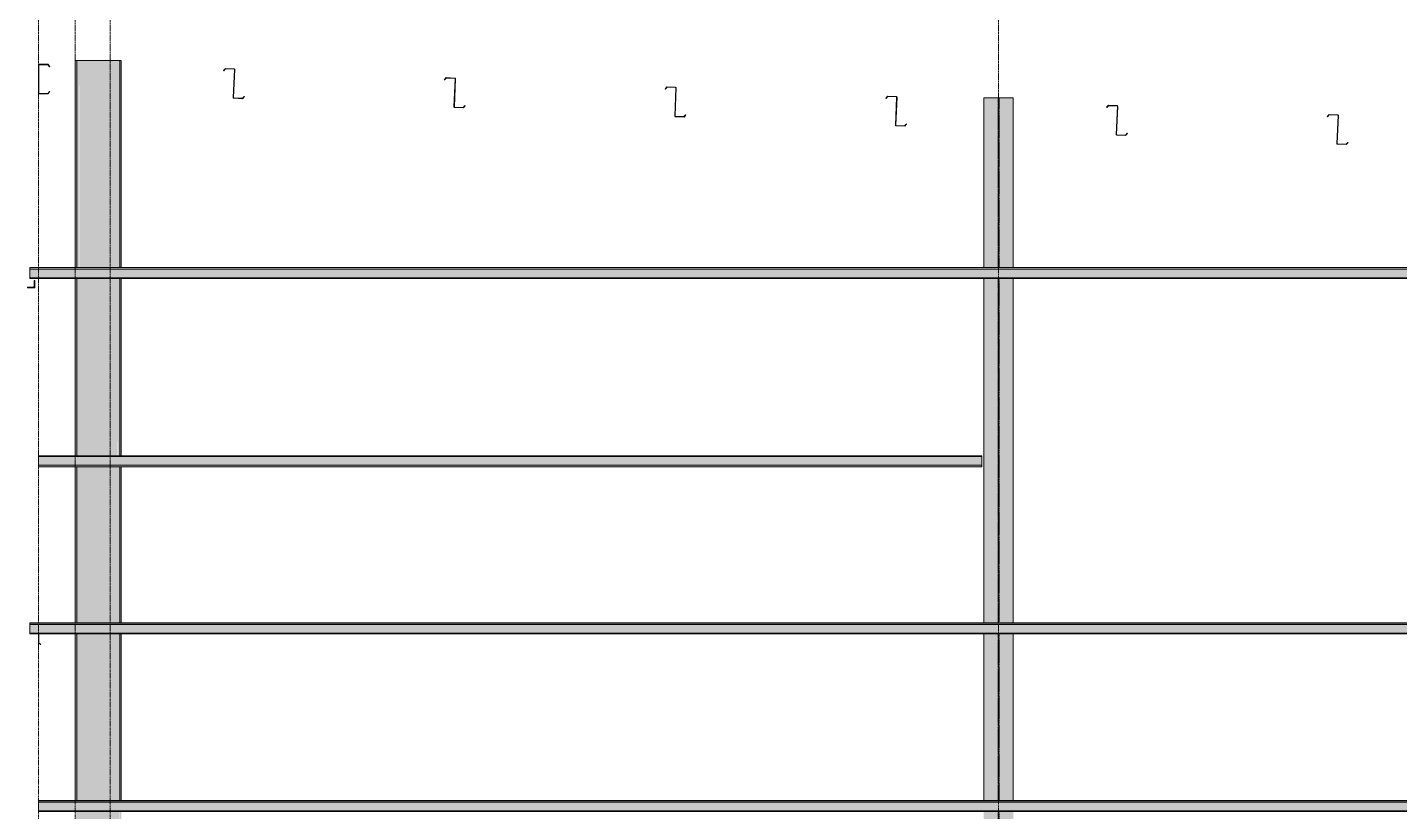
# Model space of a CAD drawing. Header units: inches. Extents: x 21954 to 47768, y -132 to 769.
# Drawn here: x 42616.6 to 42989.3, y 193.2 to 406.1 of the extents above; entities that cross this region are included whole.
import ezdxf

# ---------------------------------------------------------------- set-up
doc = ezdxf.new("R2010")
doc.units = ezdxf.units.IN
doc.header["$MEASUREMENT"] = 0
doc.linetypes.add('Grid Line 1_2_', pattern=[0.875, 0.5, -0.125, 0.125, -0.125])
doc.linetypes.add('Hidden 1_8_', pattern=[0.1875, 0.125, -0.0625])
for name, color, linetype, lineweight in [('S-BEAM', 12, 'Continuous', 9), ('S-COLS', 52, 'Continuous', 9), ('S-GRID', 1, 'Continuous', 9)]:
    doc.layers.add(name, color=color, linetype=linetype, lineweight=lineweight)
pattern_1 = [(45, (22044.686, 94.936), (-23.7588, 23.7588), []), (45, (22044.686, 130.936), (-23.7588, 23.7588), [])]

# ---------------------------------------------------------------- blocks, each defined once
blk = doc.blocks.new('W-Wide Flange-Column - B1-C-1166467-Structural - Elevation - West - Fieldhouse')
at = {"layer": 'S-COLS', "linetype": 'Hidden 1_8_'}
for p, q in [((21384.9, 340.98), (21384.9, 387.04)), ((21385.21, 387.04), (21385.21, 340.98)), ((21384.9, 244.48), (21384.9, 337.95)), ((21385.21, 337.95), (21385.21, 244.48)), ((21384.9, 196.23), (21384.9, 241.45)), ((21385.21, 241.45), (21385.21, 196.23)), ((21384.9, 176.47), (21384.9, 193.2)), ((21385.21, 193.2), (21385.21, 176.47)), ((21384.9, 148.48), (21384.9, 150.34)), ((21385.21, 150.34), (21385.21, 148.48)), ((21384.9, 100.05), (21384.9, 144.95)), ((21385.21, 144.95), (21385.21, 100.05)), ((21384.9, 0), (21384.9, 96.52)), ((21385.21, 96.52), (21385.21, 51.3)), ((21385.21, 47.77), (21385.21, 0))]:
    blk.add_line(p, q, dxfattribs=at)
blk = doc.blocks.new('Girt_C - 8_D-1162512-Structural - Elevation - West - Fieldhouse')
at = {"layer": 'S-BEAM'}
h = blk.add_hatch(color=256, dxfattribs=at)
h.paths.add_polyline_path([(21124.49, 388.12), (21126.86, 388.12), (21126.81, 388.23), (21124.49, 388.23)], flags=0)
h.paths.add_polyline_path([(21127.26, 395.48), (21127.34, 395.55), (21126.86, 396.12), (21126.81, 396.01)], flags=0)
for p, q in [((21124.3, 395.93), (21124.3, 388.31)), ((21124.41, 388.31), (21124.41, 395.93)), ((21126.86, 396.12), (21124.49, 396.12)), ((21124.49, 396.01), (21126.81, 396.01)), ((21126.81, 396.01), (21127.26, 395.48)), ((21127.34, 395.55), (21126.86, 396.12)), ((21127.26, 395.48), (21127.34, 395.55)), ((21126.81, 388.23), (21124.49, 388.23)), ((21124.49, 388.12), (21126.86, 388.12)), ((21127.26, 388.77), (21126.81, 388.23)), ((21126.86, 388.12), (21127.34, 388.7)), ((21127.34, 388.7), (21127.26, 388.77))]:
    blk.add_line(p, q, dxfattribs=at)
for centre, radius, start, end in [((21124.49, 395.93), 0.188, 90, 180), ((21124.49, 395.93), 0.0782, 92.1227, 180), ((21124.49, 388.31), 0.188, 180, 270), ((21124.49, 388.31), 0.0782, 180, 266.9576)]:
    blk.add_arc(centre, radius, start, end, dxfattribs=at)
blk = doc.blocks.new('Girt_Z - 10_D-1178830-Structural - Elevation - West - Fieldhouse')
at = {"layer": 'S-BEAM'}
for points in [[(21124.3, 287.3), (21380.55, 287.3), (21380.55, 289.62), (21124.3, 289.62)], [(21124.3, 286.85), (21380.55, 286.85), (21380.55, 287.3), (21124.3, 287.3)]]:
    blk.add_hatch(color=256, dxfattribs=at).paths.add_polyline_path(points, flags=0)
at = {"layer": 'S-BEAM', "lineweight": 15}
for p, q in [((21124.3, 289.8), (21124.3, 289.7)), ((21380.55, 289.8), (21124.3, 289.8)), ((21124.3, 289.7), (21380.55, 289.7)), ((21380.55, 289.7), (21380.55, 289.8))]:
    blk.add_line(p, q, dxfattribs=at)
at = {"layer": 'S-BEAM'}
for p, q in [((21124.3, 289.62), (21124.3, 289.7)), ((21124.3, 287.3), (21124.3, 289.62)), ((21124.3, 289.62), (21380.55, 289.62)), ((21124.3, 286.85), (21124.3, 287.3)), ((21124.3, 287.3), (21380.55, 287.3)), ((21380.55, 289.7), (21380.55, 289.62)), ((21380.55, 289.62), (21380.55, 287.3)), ((21380.55, 287.3), (21380.55, 286.85)), ((21124.3, 286.77), (21124.3, 286.85)), ((21124.3, 286.85), (21380.55, 286.85)), ((21124.3, 286.77), (21380.55, 286.77)), ((21380.55, 286.85), (21380.55, 286.77))]:
    blk.add_line(p, q, dxfattribs=at)
blk = doc.blocks.new('Girt_Z - 8_D-943826-Structural - Elevation - West - Fieldhouse')
at = {"layer": 'S-BEAM', "lineweight": 15}
for p, q in [((21175.08, 395), (21174.57, 394.44)), ((21174.57, 394.44), (21174.65, 394.37)), ((21174.65, 394.37), (21175.13, 394.88)), ((21177.44, 394.9), (21175.08, 395)), ((21175.13, 394.88), (21177.44, 394.79)), ((21177.51, 394.71), (21177.2, 387.09)), ((21177.31, 387.08), (21177.62, 394.7)), ((21179.7, 386.91), (21177.38, 387)), ((21177.38, 386.89), (21179.74, 386.79)), ((21180.17, 387.42), (21179.7, 386.91)), ((21179.74, 386.79), (21180.25, 387.35)), ((21180.25, 387.35), (21180.17, 387.42))]:
    blk.add_line(p, q, dxfattribs=at)
for centre, radius, start, end in [((21177.44, 394.71), 0.187, 357.6141, 87.6141), ((21177.44, 394.71), 0.0782, 357.6141, 85.4913), ((21177.38, 387.08), 0.188, 177.6141, 267.6141), ((21177.38, 387.08), 0.0782, 177.6141, 264.5717)]:
    blk.add_arc(centre, radius, start, end, dxfattribs=at)
blk = doc.blocks.new('Girt_Z - 8_D-V56-Structural - Elevation - West - Fieldhouse')
at = {"layer": 'S-BEAM', "lineweight": 15}
for p, q in [((21235.03, 392.5), (21234.52, 391.94)), ((21234.52, 391.94), (21234.6, 391.87)), ((21234.6, 391.87), (21235.07, 392.39)), ((21237.39, 392.4), (21235.03, 392.5)), ((21235.07, 392.39), (21237.39, 392.29)), ((21237.46, 392.21), (21237.15, 384.59)), ((21237.25, 384.59), (21237.57, 392.2)), ((21237.32, 384.4), (21239.69, 384.3)), ((21239.64, 384.41), (21237.33, 384.51)), ((21240.11, 384.92), (21239.64, 384.41)), ((21239.69, 384.3), (21240.2, 384.85)), ((21240.2, 384.85), (21240.11, 384.92))]:
    blk.add_line(p, q, dxfattribs=at)
for centre, radius, start, end in [((21237.38, 392.21), 0.187, 357.6141, 87.6141), ((21237.38, 392.21), 0.0782, 357.6141, 85.4913), ((21237.33, 384.58), 0.188, 177.6141, 267.6141), ((21237.33, 384.58), 0.0782, 177.6141, 264.5717)]:
    blk.add_arc(centre, radius, start, end, dxfattribs=at)
blk = doc.blocks.new('Girt_Z - 8_D-V57-Structural - Elevation - West - Fieldhouse')
at = {"layer": 'S-BEAM'}
h = blk.add_hatch(dxfattribs=at)
h.set_pattern_fill('FP_7', color=256, style=0, pattern_type=2)
h.set_pattern_definition(pattern_1)
h.paths.add_polyline_path([(21299.64, 381.8), (21299.59, 381.91), (21297.27, 381.9)], flags=0)
h.paths.add_polyline_path([(21294.55, 389.37), (21295.02, 389.89), (21294.98, 390), (21294.47, 389.45)], flags=0)
at = {"layer": 'S-BEAM', "lineweight": 15}
for p, q in [((21294.98, 390), (21294.47, 389.45)), ((21294.47, 389.45), (21294.55, 389.37)), ((21294.55, 389.37), (21295.02, 389.89)), ((21297.34, 389.9), (21294.98, 390)), ((21295.02, 389.89), (21297.34, 389.79)), ((21297.41, 389.71), (21297.09, 382.09)), ((21297.2, 382.09), (21297.52, 389.71)), ((21299.59, 381.91), (21297.27, 382.01)), ((21297.27, 381.9), (21299.64, 381.8)), ((21300.06, 382.43), (21299.59, 381.91)), ((21299.64, 381.8), (21300.14, 382.35)), ((21300.14, 382.35), (21300.06, 382.43))]:
    blk.add_line(p, q, dxfattribs=at)
for centre, radius, start, end in [((21297.33, 389.71), 0.187, 357.6141, 87.6141), ((21297.33, 389.71), 0.0782, 357.6141, 85.4913), ((21297.28, 382.09), 0.188, 177.6141, 267.6141), ((21297.28, 382.09), 0.0782, 177.6141, 264.5717)]:
    blk.add_arc(centre, radius, start, end, dxfattribs=at)
blk = doc.blocks.new('Girt_Z - 8_D-V58-Structural - Elevation - West - Fieldhouse')
at = {"layer": 'S-BEAM', "lineweight": 15}
for p, q in [((21354.92, 387.5), (21354.42, 386.95)), ((21354.42, 386.95), (21354.5, 386.87)), ((21354.5, 386.87), (21354.97, 387.39)), ((21357.29, 387.4), (21354.92, 387.5)), ((21354.97, 387.39), (21357.29, 387.29)), ((21357.36, 387.21), (21357.04, 379.6)), ((21357.15, 379.59), (21357.47, 387.21)), ((21359.54, 379.41), (21357.22, 379.51)), ((21357.22, 379.4), (21359.59, 379.3)), ((21360.01, 379.93), (21359.54, 379.41)), ((21359.59, 379.3), (21360.09, 379.86)), ((21360.09, 379.86), (21360.01, 379.93))]:
    blk.add_line(p, q, dxfattribs=at)
for centre, radius, start, end in [((21357.28, 387.22), 0.187, 357.6141, 87.6141), ((21357.28, 387.22), 0.0782, 357.6141, 85.4913), ((21357.23, 379.59), 0.188, 177.6141, 267.6141), ((21357.23, 379.59), 0.0782, 177.6141, 264.5717)]:
    blk.add_arc(centre, radius, start, end, dxfattribs=at)
blk = doc.blocks.new('Girt_Z - 8_D-V59-Structural - Elevation - West - Fieldhouse')
at = {"layer": 'S-BEAM', "lineweight": 15}
for p, q in [((21414.87, 385), (21414.37, 384.45)), ((21414.37, 384.45), (21414.45, 384.38)), ((21414.45, 384.38), (21414.92, 384.89)), ((21417.24, 384.91), (21414.87, 385)), ((21414.92, 384.89), (21417.23, 384.8)), ((21417.31, 384.72), (21416.99, 377.1)), ((21417.1, 377.09), (21417.42, 384.71)), ((21419.49, 376.91), (21417.17, 377.01)), ((21417.17, 376.9), (21419.53, 376.8)), ((21419.96, 377.43), (21419.49, 376.91)), ((21419.53, 376.8), (21420.04, 377.36)), ((21420.04, 377.36), (21419.96, 377.43))]:
    blk.add_line(p, q, dxfattribs=at)
for centre, radius, start, end in [((21417.23, 384.72), 0.0782, 357.6141, 85.4913), ((21417.23, 384.72), 0.187, 357.6141, 87.6141), ((21417.18, 377.09), 0.188, 177.6141, 267.6141), ((21417.18, 377.09), 0.0782, 177.6141, 264.5717)]:
    blk.add_arc(centre, radius, start, end, dxfattribs=at)
blk = doc.blocks.new('Girt_Z - 8_D-V60-Structural - Elevation - West - Fieldhouse')
at = {"layer": 'S-BEAM'}
h = blk.add_hatch(dxfattribs=at)
h.set_pattern_fill('FP_7', color=256, style=0, pattern_type=2)
h.set_pattern_definition(pattern_1)
h.paths.add_polyline_path([(21479.48, 374.31), (21479.44, 374.42), (21477.12, 374.4)], flags=0)
h.paths.add_polyline_path([(21474.39, 381.88), (21474.87, 382.4), (21474.82, 382.51), (21474.31, 381.95)], flags=0)
at = {"layer": 'S-BEAM', "lineweight": 15}
for p, q in [((21474.82, 382.51), (21474.31, 381.95)), ((21474.31, 381.95), (21474.39, 381.88)), ((21474.39, 381.88), (21474.87, 382.4)), ((21477.18, 382.41), (21474.82, 382.51)), ((21474.87, 382.4), (21477.18, 382.3)), ((21477.25, 382.22), (21476.94, 374.6)), ((21477.05, 374.59), (21477.36, 382.21)), ((21479.44, 374.42), (21477.12, 374.51)), ((21477.12, 374.4), (21479.48, 374.31)), ((21479.91, 374.93), (21479.44, 374.42)), ((21479.48, 374.31), (21479.99, 374.86)), ((21479.99, 374.86), (21479.91, 374.93))]:
    blk.add_line(p, q, dxfattribs=at)
for centre, radius, start, end in [((21477.18, 382.22), 0.187, 357.6141, 87.6141), ((21477.18, 382.22), 0.0782, 357.6141, 85.4913), ((21477.12, 374.59), 0.188, 177.6141, 267.6141), ((21477.12, 374.59), 0.0782, 177.6141, 264.5717)]:
    blk.add_arc(centre, radius, start, end, dxfattribs=at)
blk = doc.blocks.new('L-Angle - L2X2X3_16-1162514-Structural - Elevation - West - Fieldhouse')
at = {"layer": 'S-BEAM'}
h = blk.add_hatch(color=256, dxfattribs=at)
h.paths.add_polyline_path([(21121.3, 335.44), (21123.3, 335.44), (21122.93, 335.63), (21121.49, 335.63)], flags=0)
h.paths.add_polyline_path([(21123.3, 335.44), (21123.3, 337.44), (21123.12, 337.25), (21123.12, 335.81)], flags=0)
for p, q in [((21121.3, 335.44), (21123.3, 335.44)), ((21122.93, 335.63), (21121.49, 335.63)), ((21123.12, 337.25), (21123.12, 335.81)), ((21123.3, 335.44), (21123.3, 337.44))]:
    blk.add_line(p, q, dxfattribs=at)
for centre, start, end in [((21121.49, 335.44), 90, 180), ((21122.93, 335.81), 270, 0), ((21123.3, 337.25), 90, 180)]:
    blk.add_arc(centre, 0.188, start, end, dxfattribs=at)
blk = doc.blocks.new('Girt_Z - 10_D-V75-Structural - Elevation - West - Fieldhouse')
at = {"layer": 'S-BEAM'}
blk.add_hatch(color=256, dxfattribs=at).paths.add_polyline_path([(21124.88, 238.52), (21124.95, 238.6), (21124.41, 239.05), (21124.3, 239)], flags=0)
for p, q in [((21124.3, 241.37), (21124.3, 239)), ((21124.3, 239), (21124.88, 238.52)), ((21124.41, 239.05), (21124.41, 241.37)), ((21124.95, 238.6), (21124.41, 239.05)), ((21124.88, 238.52), (21124.95, 238.6))]:
    blk.add_line(p, q, dxfattribs=at)
for radius, start, end in [(0.187, 150, 180), (0.0782, 90, 177.8773)]:
    blk.add_arc((21124.49, 241.37), radius, start, end, dxfattribs=at)
blk = doc.blocks.new('Girt_Z - 10_D-1179058-Structural - Elevation - West - Fieldhouse')
at = {"layer": 'S-BEAM'}
h = blk.add_hatch(color=256, dxfattribs=at)
h.paths.add_polyline_path([(21871.92, 195.7), (22359.55, 195.75), (22360.03, 196.15), (21124.3, 196.15), (21124.3, 195.7), (21852.55, 195.7)], flags=0)
h.paths.add_polyline_path([(22360.13, 195.7), (22369.55, 195.7), (22369.55, 196.15), (22360.13, 196.09), (22359.66, 195.7)], flags=0)
h = blk.add_hatch(color=256, dxfattribs=at)
h.paths.add_polyline_path([(21124.3, 193.38), (22359.55, 193.38), (22359.55, 195.7), (21124.3, 195.7)], flags=0)
h.paths.add_polyline_path([(22359.66, 193.38), (22369.55, 193.38), (22369.55, 195.7), (22359.66, 195.7), (22359.66, 193.38)], flags=0)
for p, q in [((21124.3, 196.15), (21124.3, 196.23)), ((22369.55, 196.23), (21124.3, 196.23)), ((21124.3, 195.7), (21124.3, 196.15)), ((22360.03, 196.15), (21124.3, 196.15)), ((21124.3, 193.38), (21124.3, 195.7)), ((22359.55, 195.7), (21124.3, 195.7)), ((21124.3, 193.3), (21124.3, 193.38)), ((22369.55, 193.38), (21124.3, 193.38))]:
    blk.add_line(p, q, dxfattribs=at)
at = {"layer": 'S-BEAM', "lineweight": 15}
for p, q in [((21124.3, 193.3), (21124.3, 193.2)), ((22369.55, 193.3), (21124.3, 193.3)), ((21124.3, 193.2), (22369.55, 193.2))]:
    blk.add_line(p, q, dxfattribs=at)
blk = doc.blocks.new('Girt_Z - 10_D-1181672-Structural - Elevation - West - Fieldhouse')
at = {"layer": 'S-BEAM'}
h = blk.add_hatch(color=256, dxfattribs=at)
h.paths.add_polyline_path([(21871.92, 243.95), (22359.55, 244), (22360.03, 244.4), (21121.93, 244.4), (21121.93, 243.95), (21833.19, 243.95)], flags=0)
h.paths.add_polyline_path([(22360.13, 243.95), (22369.55, 243.95), (22369.55, 244.4), (22360.13, 244.34), (22359.66, 243.95)], flags=0)
h = blk.add_hatch(color=256, dxfattribs=at)
h.paths.add_polyline_path([(22359.66, 241.63), (22369.55, 241.63), (22369.55, 243.95), (22359.66, 243.95), (22359.66, 241.63)], flags=0)
h.paths.add_polyline_path([(21871.92, 241.63), (22359.55, 241.63), (22359.55, 243.95), (21121.93, 243.95), (21121.93, 241.63), (21833.19, 241.63)], flags=0)
for p, q in [((21121.93, 244.4), (21121.93, 244.48)), ((22369.55, 244.48), (21121.93, 244.48)), ((21121.93, 243.95), (21121.93, 244.4)), ((22360.03, 244.4), (21121.93, 244.4)), ((21121.93, 241.63), (21121.93, 243.95)), ((22359.55, 243.95), (21121.93, 243.95)), ((21121.93, 241.55), (21121.93, 241.63)), ((22369.55, 241.63), (21121.93, 241.63))]:
    blk.add_line(p, q, dxfattribs=at)
at = {"layer": 'S-BEAM', "lineweight": 15}
for p, q in [((21121.93, 241.55), (21121.93, 241.45)), ((22369.55, 241.55), (21121.93, 241.55)), ((21121.93, 241.45), (22369.55, 241.45))]:
    blk.add_line(p, q, dxfattribs=at)
blk = doc.blocks.new('Girt_Z - 10_D-1181673-Structural - Elevation - West - Fieldhouse')
at = {"layer": 'S-BEAM'}
for points in [[(22104.32, 340.45), (22108.8, 340.45), (22108.8, 340.9), (21121.93, 340.9), (21121.93, 340.45), (21949.39, 340.45)], [(22104.32, 338.13), (22108.8, 338.13), (22108.8, 340.45), (21121.93, 340.45), (21121.93, 338.13), (21949.39, 338.13)]]:
    blk.add_hatch(color=256, dxfattribs=at).paths.add_polyline_path(points, flags=0)
for p, q in [((21121.93, 340.9), (21121.93, 340.98)), ((22108.8, 340.98), (21121.93, 340.98)), ((21121.93, 340.45), (21121.93, 340.9)), ((22108.8, 340.9), (21121.93, 340.9)), ((21121.93, 338.13), (21121.93, 340.45)), ((22108.8, 340.45), (21121.93, 340.45)), ((21121.93, 338.05), (21121.93, 338.13)), ((22108.8, 338.13), (21121.93, 338.13))]:
    blk.add_line(p, q, dxfattribs=at)
at = {"layer": 'S-BEAM', "lineweight": 15}
for p, q in [((21121.93, 338.05), (21121.93, 337.95)), ((22108.8, 338.05), (21121.93, 338.05)), ((21121.93, 337.95), (22108.8, 337.95))]:
    blk.add_line(p, q, dxfattribs=at)

msp = doc.modelspace()

# ---------------------------------------------------------------- hatches: boundary and pattern name
at = {"layer": 'S-COLS', "lineweight": 5}
h = msp.add_hatch(color=256, dxfattribs=at)
h.paths.add_polyline_path([(42630.05, 0), (42630.05, 48.27), (42629.61, 48.27), (42629.61, 0)], flags=0)
h.paths.add_polyline_path([(42629.61, 51.3), (42630.05, 51.3), (42630.05, 96.52), (42629.61, 96.52), (42629.61, 95.2)], flags=0)
h.paths.add_polyline_path([(42629.61, 100.05), (42630.05, 100.05), (42630.05, 144.77), (42629.61, 144.77), (42629.61, 132.71)], flags=0)
h.paths.add_polyline_path([(42629.61, 148.48), (42630.05, 148.48), (42630.05, 193.2), (42629.61, 193.2), (42629.61, 170.22)], flags=0)
h.paths.add_polyline_path([(42629.61, 196.23), (42630.05, 196.23), (42630.05, 241.45), (42629.61, 241.45)], flags=0)
h.paths.add_polyline_path([(42630.05, 244.48), (42630.05, 286.77), (42629.61, 286.77), (42629.61, 244.48)], flags=0)
h.paths.add_polyline_path([(42630.05, 289.8), (42630.05, 337.95), (42629.61, 337.95), (42629.61, 289.8)], flags=0)
h.paths.add_polyline_path([(42630.05, 340.98), (42630.05, 397.13), (42629.61, 397.13), (42629.61, 340.98)], flags=0)
h = msp.add_hatch(color=256, dxfattribs=at)
h.paths.add_polyline_path([(42630.74, 0), (42630.74, 48.27), (42630.05, 48.27), (42630.14, 0), (42630.56, 0)], flags=0)
h.paths.add_polyline_path([(42630.26, 51.3), (42630.74, 51.3), (42630.64, 96.52), (42630.05, 96.52), (42630.14, 51.3), (42630.25, 51.3)], flags=0)
h.paths.add_polyline_path([(42630.26, 100.05), (42630.74, 100.05), (42630.68, 144.77), (42630.05, 144.77), (42630.14, 100.05), (42630.25, 100.05)], flags=0)
h.paths.add_polyline_path([(42630.09, 148.48), (42630.74, 148.48), (42630.72, 193.2), (42630.05, 193.2), (42630.06, 148.48)], flags=0)
h.paths.add_polyline_path([(42630.72, 196.23), (42630.74, 196.23), (42630.71, 241.45), (42630.05, 241.45), (42630.14, 196.23), (42630.56, 196.23)], flags=0)
h.paths.add_polyline_path([(42630.28, 244.48), (42630.74, 244.48), (42630.67, 286.77), (42630.05, 286.77), (42630.14, 244.48), (42630.25, 244.48)], flags=0)
h.paths.add_polyline_path([(42630.26, 289.8), (42630.74, 289.8), (42630.74, 337.95), (42630.05, 337.95), (42630.14, 289.8), (42630.25, 289.8)], flags=0)
h.paths.add_polyline_path([(42630.26, 340.98), (42630.74, 340.98), (42630.74, 397.13), (42630.05, 397.13), (42630.14, 340.98), (42630.25, 340.98)], flags=0)
h = msp.add_hatch(color=256, dxfattribs=at)
h.paths.add_polyline_path([(42636.1, 0), (42636.1, 96.52), (42630.74, 96.52), (42630.74, 51.3), (42635.6, 51.2), (42635.6, 48.27), (42630.74, 48.27), (42630.74, 0)], flags=0)
h.paths.add_polyline_path([(42638.99, 0), (42640.99, 0), (42640.92, 96.52), (42638.99, 96.52), (42638.99, 20.18)], flags=0)
h.paths.add_polyline_path([(42640.99, 100.05), (42640.96, 144.95), (42639.11, 144.85), (42639.11, 144.77), (42630.74, 144.77), (42630.74, 100.05), (42640.92, 100.05)], flags=0)
h.paths.add_polyline_path([(42630.74, 148.48), (42640.99, 148.48), (42640.96, 150.34), (42636.11, 150.34), (42636.11, 151.85), (42637.85, 151.79), (42637.85, 151.71), (42638.23, 151.79), (42638.59, 152.12), (42638.72, 152.4), (42638.74, 152.6), (42638.65, 174.5), (42638.4, 174.81), (42638.05, 174.98), (42637.85, 175.01), (42636.11, 175.01), (42636.11, 176.47), (42640.99, 176.47), (42640.99, 193.2), (42630.74, 193.2), (42630.74, 170.22)], flags=0)
h.paths.add_polyline_path([(42640.38, 151.71), (42640.38, 151.85), (42640.99, 151.85), (42640.98, 175.01), (42639.99, 174.92), (42639.68, 174.67), (42639.51, 174.31), (42639.49, 174.11), (42639.58, 152.21), (42639.82, 151.9), (42640.18, 151.73)], flags=0)
h.paths.add_polyline_path([(42631.29, 196.23), (42640.99, 196.23), (42640.99, 241.45), (42630.74, 241.45), (42630.74, 196.23)], flags=0)
h.paths.add_polyline_path([(42630.74, 244.48), (42640.99, 244.48), (42640.99, 286.77), (42630.74, 286.77), (42630.74, 245.24)], flags=0)
h.paths.add_polyline_path([(42630.8, 289.8), (42640.99, 289.8), (42640.99, 337.95), (42630.74, 337.95), (42630.74, 289.8)], flags=0)
h.paths.add_polyline_path([(42640.99, 340.98), (42640.99, 397.13), (42630.74, 397.13), (42630.84, 340.98)], flags=0)
h = msp.add_hatch(color=256, dxfattribs=at)
h.paths.add_polyline_path([(42641.16, 0), (42641.68, 0), (42641.59, 96.52), (42640.99, 96.52), (42640.99, 0)], flags=0)
h.paths.add_polyline_path([(42641.47, 100.05), (42641.68, 100.05), (42641.59, 144.95), (42640.99, 144.95), (42641.07, 100.05), (42641.41, 100.05)], flags=0)
h.paths.add_polyline_path([(42641.02, 148.48), (42641.68, 148.48), (42641.59, 150.34), (42640.99, 150.34), (42640.99, 148.48)], flags=0)
h.paths.add_polyline_path([(42641.16, 151.85), (42641.68, 151.85), (42641.59, 175.01), (42640.99, 174.98), (42641.02, 151.85)], flags=0)
h.paths.add_polyline_path([(42641.63, 176.47), (42641.68, 176.47), (42641.59, 193.2), (42640.99, 193.2), (42641, 176.47), (42641.61, 176.47)], flags=0)
h.paths.add_polyline_path([(42641, 196.23), (42641.68, 196.23), (42641.59, 241.45), (42640.99, 241.45), (42640.99, 196.23)], flags=0)
h.paths.add_polyline_path([(42641.48, 244.48), (42641.68, 244.48), (42641.59, 286.77), (42640.99, 286.77), (42641.04, 244.48), (42641.47, 244.48)], flags=0)
h.paths.add_polyline_path([(42641.47, 289.8), (42641.68, 289.8), (42641.59, 337.95), (42640.99, 337.95), (42641.08, 289.8), (42641.41, 289.8)], flags=0)
h.paths.add_polyline_path([(42641.47, 340.98), (42641.68, 340.98), (42641.59, 397.13), (42640.99, 397.13), (42640.99, 340.98), (42641.37, 340.98)], flags=0)
h = msp.add_hatch(color=256, dxfattribs=at)
h.paths.add_polyline_path([(42642.11, 0), (42642.11, 96.52), (42641.68, 96.52), (42641.68, 0)], flags=0)
h.paths.add_polyline_path([(42641.68, 100.05), (42642.11, 100.05), (42642.11, 144.95), (42641.68, 144.95), (42641.68, 132.71)], flags=0)
h.paths.add_polyline_path([(42642.11, 148.48), (42642.11, 150.34), (42641.68, 150.34), (42641.68, 148.48)], flags=0)
h.paths.add_polyline_path([(42641.68, 151.85), (42642.11, 151.85), (42642.11, 175.01), (42641.68, 174.98), (42641.68, 170.22)], flags=0)
h.paths.add_polyline_path([(42641.68, 176.47), (42642.11, 176.47), (42642.11, 193.2), (42641.68, 193.2)], flags=0)
h.paths.add_polyline_path([(42641.68, 196.23), (42642.11, 196.23), (42642.11, 241.45), (42641.68, 241.45), (42641.68, 207.73)], flags=0)
h.paths.add_polyline_path([(42641.68, 244.48), (42642.11, 244.48), (42642.11, 286.77), (42641.68, 286.77), (42641.68, 245.24)], flags=0)
h.paths.add_polyline_path([(42641.68, 289.8), (42642.11, 289.8), (42642.11, 337.95), (42641.68, 337.95), (42641.68, 320.26)], flags=0)
h.paths.add_polyline_path([(42641.68, 340.98), (42642.11, 340.98), (42642.11, 397.13), (42641.68, 397.13), (42641.68, 395.28)], flags=0)
h = msp.add_hatch(color=256, dxfattribs=at)
h.paths.add_polyline_path([(42880.36, 0), (42884.36, 0), (42884.36, 47.77), (42880.36, 47.85), (42880.36, 51.3), (42884.36, 51.3), (42884.36, 96.52), (42876.36, 96.52), (42876.36, 0)], flags=0)
h.paths.add_polyline_path([(42876.36, 100.05), (42884.36, 100.05), (42884.36, 144.95), (42876.36, 144.95), (42876.36, 132.71)], flags=0)
h.paths.add_polyline_path([(42877.36, 148.48), (42884.36, 148.48), (42884.36, 193.2), (42876.36, 193.2), (42876.36, 148.48)], flags=0)
h.paths.add_polyline_path([(42879.1, 150.34), (42877.36, 150.34), (42877.36, 151.85), (42879.1, 151.79), (42879.1, 151.71), (42879.48, 151.79), (42879.84, 152.12), (42879.97, 152.4), (42879.99, 152.6), (42879.9, 174.5), (42879.65, 174.81), (42879.3, 174.98), (42879.1, 175.01), (42877.36, 175.01), (42877.36, 176.47), (42883.36, 176.37), (42883.36, 175.01), (42881.24, 174.92), (42880.93, 174.67), (42880.76, 174.31), (42880.74, 174.11), (42880.83, 152.21), (42881.07, 151.9), (42881.43, 151.73), (42881.63, 151.79), (42881.63, 151.85), (42883.36, 151.85), (42883.36, 150.34), (42879.3, 150.34)], flags=0)
h.paths.add_polyline_path([(42884.36, 196.23), (42884.36, 241.45), (42876.36, 241.45), (42876.36, 196.23), (42883.06, 196.23)], flags=0)
h.paths.add_polyline_path([(42876.36, 244.48), (42884.36, 244.48), (42884.36, 337.95), (42876.36, 337.95), (42876.36, 245.24)], flags=0)
h.paths.add_polyline_path([(42876.36, 340.98), (42884.36, 340.98), (42884.36, 387.04), (42876.36, 387.04)], flags=0)

# ---------------------------------------------------------------- linework, layer by layer
at = {"layer": 'S-COLS'}
for p, q in [((42629.61, 397.13), (42629.61, 340.98)), ((42630.05, 397.13), (42629.61, 397.13)), ((42630.05, 397.13), (42630.05, 340.98)), ((42630.74, 397.13), (42630.05, 397.13)), ((42640.99, 397.13), (42630.74, 397.13)), ((42641.68, 397.13), (42640.99, 397.13)), ((42641.68, 397.13), (42642.11, 397.13)), ((42641.68, 340.98), (42641.68, 397.13)), ((42642.11, 397.13), (42642.11, 340.98)), ((42876.36, 387.04), (42884.36, 387.04)), ((42876.36, 387.04), (42876.36, 340.98)), ((42884.36, 387.04), (42884.36, 340.98)), ((42629.61, 337.95), (42629.61, 289.8)), ((42630.05, 337.95), (42630.05, 289.8)), ((42641.68, 289.8), (42641.68, 337.95)), ((42642.11, 337.95), (42642.11, 289.8)), ((42876.36, 337.95), (42876.36, 244.48)), ((42884.36, 337.95), (42884.36, 244.48)), ((42629.61, 286.77), (42629.61, 244.48)), ((42630.05, 286.77), (42630.05, 244.48)), ((42641.68, 244.48), (42641.68, 286.77)), ((42642.11, 286.77), (42642.11, 244.48)), ((42629.61, 241.45), (42629.61, 196.23)), ((42630.05, 241.45), (42630.05, 196.23)), ((42641.68, 196.23), (42641.68, 241.45)), ((42642.11, 241.45), (42642.11, 196.23)), ((42876.36, 241.45), (42876.36, 196.23)), ((42884.36, 241.45), (42884.36, 196.23))]:
    msp.add_line(p, q, dxfattribs=at)
at = {"layer": 'S-GRID', "linetype": 'Grid Line 1_2_'}
for p, q in [((42619.61, -132), (42619.61, 648.66)), ((42629.61, -132), (42629.61, 648.66)), ((42639.11, -132), (42639.11, 648.66)), ((42880.36, -132), (42880.36, 648.66)), ((42880.36, -132), (42880.36, 648.66))]:
    msp.add_line(p, q, dxfattribs=at)

# ---------------------------------------------------------------- block references
at = {"layer": 'S-BEAM'}
for name in ['Girt_C - 8_D-1162512-Structural - Elevation - West - Fieldhouse', 'Girt_Z - 8_D-943826-Structural - Elevation - West - Fieldhouse', 'Girt_Z - 8_D-V56-Structural - Elevation - West - Fieldhouse', 'Girt_Z - 8_D-V57-Structural - Elevation - West - Fieldhouse', 'Girt_Z - 8_D-V58-Structural - Elevation - West - Fieldhouse', 'Girt_Z - 8_D-V59-Structural - Elevation - West - Fieldhouse', 'Girt_Z - 8_D-V60-Structural - Elevation - West - Fieldhouse', 'Girt_Z - 10_D-1181673-Structural - Elevation - West - Fieldhouse', 'L-Angle - L2X2X3_16-1162514-Structural - Elevation - West - Fieldhouse', 'Girt_Z - 10_D-1178830-Structural - Elevation - West - Fieldhouse', 'Girt_Z - 10_D-1181672-Structural - Elevation - West - Fieldhouse', 'Girt_Z - 10_D-V75-Structural - Elevation - West - Fieldhouse', 'Girt_Z - 10_D-1179058-Structural - Elevation - West - Fieldhouse']:
    msp.add_blockref(name, (21495.31, 0), dxfattribs=at)
at = {"layer": 'S-COLS', "linetype": 'Hidden 1_8_'}
msp.add_blockref('W-Wide Flange-Column - B1-C-1166467-Structural - Elevation - West - Fieldhouse', (21495.31, 0), dxfattribs=at)

doc.saveas('drawing.dxf')
